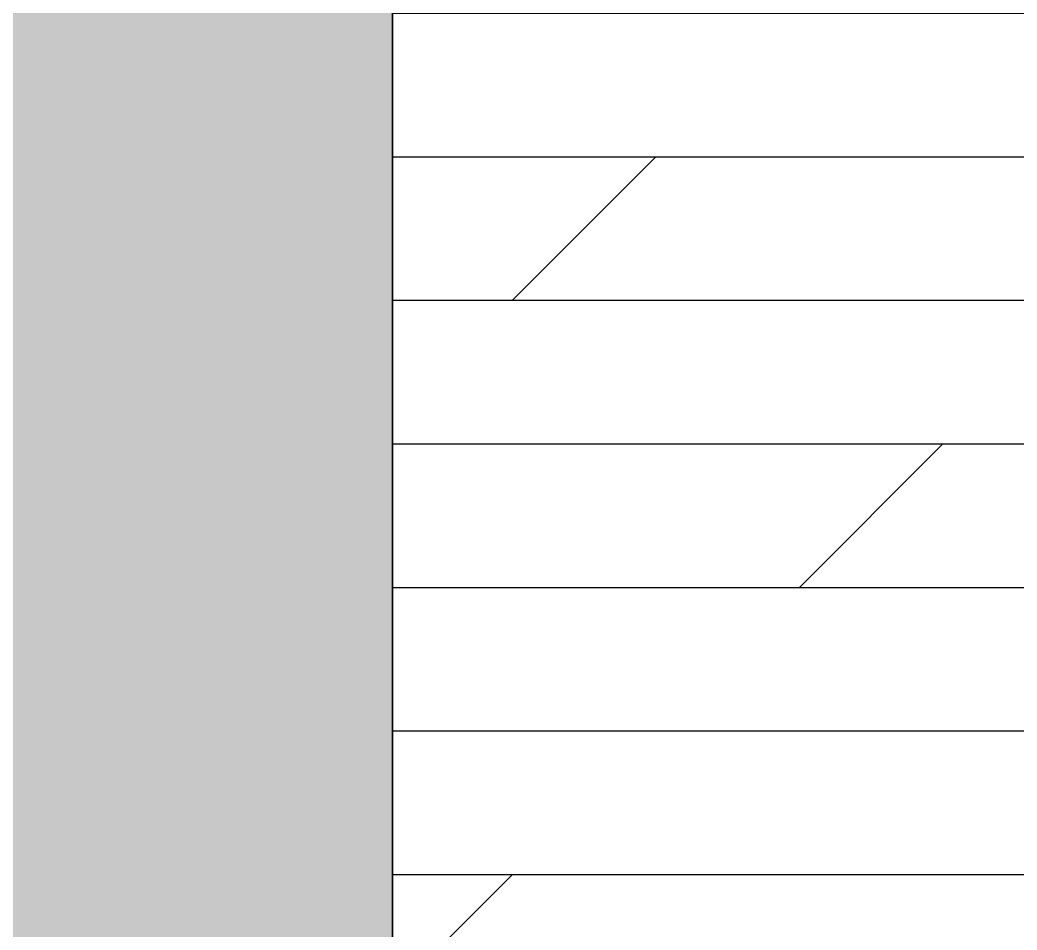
# Model space of a CAD drawing. Header units: millimetres. Extents: x 53645 to 137188, y 78097 to 135533.
# Drawn here: x 58702 to 60439, y 91266 to 92852 of the extents above; entities that cross this region are included whole.
import ezdxf

# ---------------------------------------------------------------- set-up
doc = ezdxf.new("R2010")
doc.units = ezdxf.units.MM
doc.layers.add('GP-graas', color=94, linetype='Continuous', lineweight=9)
doc.layers.add('line 1 GP', color=90, linetype='Continuous', lineweight=0, plot=False)

# ---------------------------------------------------------------- blocks, each defined once
blk = doc.blocks.new('3432')
h = blk.add_hatch()
h.set_pattern_fill('DOLMIT', color=0, scale=1000)
h.set_pattern_definition([(0, (-34939.94, -41137.03), (0, 250), []), (45, (-34939.94, -41137), (-500, 500), [353.553, -707.107])])
h.paths.add_polyline_path([(-16750.5, 9650), (-19750.5, 9650), (-19750.5, 5124.9), (-19750.5, 0), (-16750.5, 0)])
at = {"color": 0}
blk.add_lwpolyline([(-16750.5, 9650), (-19750.5, 9650), (-19750.5, 5124.9), (-19750.5, 0), (-16750.5, 0)], close=True, dxfattribs=at)

msp = doc.modelspace()

# ---------------------------------------------------------------- hatches: boundary and pattern name
at = {"layer": 'GP-graas', "ltscale": 100}
h = msp.add_hatch(dxfattribs=at)
h.set_pattern_fill('GRASS', color=256, scale=15)
h.set_pattern_definition([(90, (91714.96, -74594.3), (-269.4077, 269.4077), [71.4375, -467.3779]), (45, (91714.96, -74594.3), (-269.4077, 269.4077), [71.4375, -309.5625]), (135, (91714.96, -74594.3), (-269.4077, -269.4077), [71.4375, -309.5625])])
h.paths.add_polyline_path([(73026, 96352.8), (77926, 96352.8), (77926, 95352.8), (89486.2, 95352.8), (91055.3, 97732.8), (59227.9, 97196.4), (55227.9, 78896.4), (81450.5, 78459.4), (81139.4, 81744.2), (83067.3, 84852.8), (80101, 84852.8), (80100.6, 83702.8), (59350.8, 83702.8), (59350.8, 84702.8), (59350.8, 85002.8), (59350.8, 85302.8), (59350.8, 85602.8), (59350.8, 89827.7), (59350.8, 94352.8), (61350.8, 94352.8), (61350.8, 95352.8), (73026, 95352.8)])

# ---------------------------------------------------------------- linework, layer by layer
at = {"layer": 'line 1 GP', "ltscale": 100}
msp.add_lwpolyline([(73026, 96202.8), (77926, 96202.8), (77926, 95352.8), (89486.2, 95352.8), (91055.3, 97732.8), (59227.9, 97196.4), (55227.9, 78896.4), (81450.5, 78459.4), (81139.4, 81744.2), (83067.3, 84852.8), (80101, 84852.8), (80100.6, 83702.8), (59350.8, 83702.8), (59350.8, 84702.8), (59350.8, 85002.8), (59350.8, 85302.8), (59350.8, 85602.8), (59350.8, 89827.7), (59350.8, 94352.8), (61350.8, 94352.8), (61350.8, 95352.8), (73026, 95352.8)], close=True, dxfattribs=at)

# ---------------------------------------------------------------- next in the draw order: block references
msp.add_blockref('3432', (79101.6, 84702.8))

doc.saveas('drawing.dxf')
